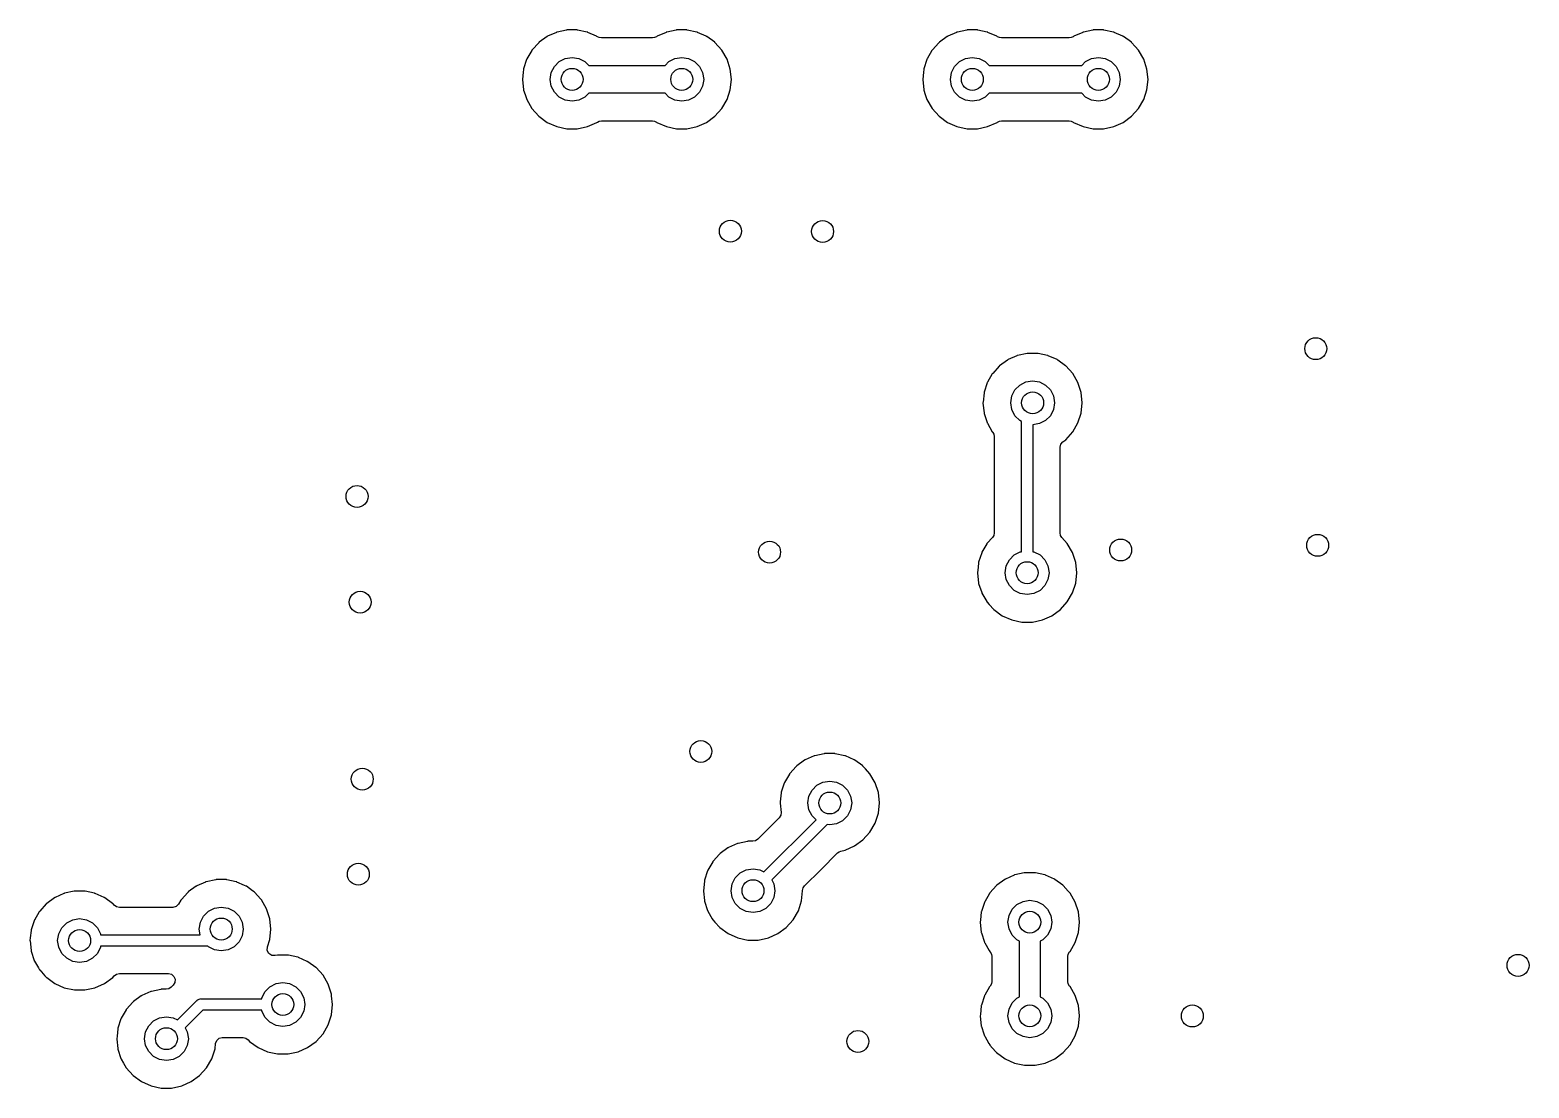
# Model space of a CAD drawing. Extents: x 98 to 198, y -146.7 to -46.7.
# Drawn here: x 123.01 to 150.35, y -121.4 to -102.1 of the extents above; entities that cross this region are included whole.
import ezdxf

# ---------------------------------------------------------------- set-up
doc = ezdxf.new("R2010")
doc.units = 0
doc.layers.add('BLACK', color=7, linetype='CONTINUOUS')

msp = doc.modelspace()

# ---------------------------------------------------------------- linework, layer by layer
at = {"layer": 'BLACK', "linetype": 'CONTINUOUS'}
for p, q in [((132.442, -102.22), (132.299, -102.323)), ((132.447, -102.216), (132.442, -102.22)), ((132.442, -102.22), (132.442, -102.22)), ((132.453, -102.213), (132.447, -102.216)), ((132.614, -102.142), (132.453, -102.213)), ((132.453, -102.213), (132.453, -102.213)), ((132.62, -102.139), (132.614, -102.141)), ((132.614, -102.141), (132.614, -102.142)), ((132.627, -102.138), (132.62, -102.139)), ((132.799, -102.101), (132.627, -102.138)), ((132.627, -102.138), (132.627, -102.138)), ((132.805, -102.099), (132.799, -102.101)), ((132.799, -102.101), (132.799, -102.101)), ((132.995, -102.099), (132.805, -102.099)), ((133.001, -102.101), (132.995, -102.099)), ((133.173, -102.138), (133.001, -102.101)), ((133.001, -102.101), (133.001, -102.101)), ((133.18, -102.139), (133.173, -102.138)), ((133.173, -102.138), (133.173, -102.138)), ((133.186, -102.141), (133.18, -102.139)), ((133.186, -102.142), (133.186, -102.141)), ((133.347, -102.213), (133.186, -102.142)), ((133.353, -102.216), (133.347, -102.213)), ((133.361, -102.222), (133.353, -102.216)), ((133.396, -102.239), (133.361, -102.222)), ((133.434, -102.245), (133.396, -102.239)), ((134.366, -102.245), (133.434, -102.245)), ((134.404, -102.239), (134.366, -102.245)), ((134.439, -102.222), (134.404, -102.239)), ((134.447, -102.216), (134.439, -102.222)), ((134.453, -102.213), (134.447, -102.216)), ((134.614, -102.142), (134.453, -102.213)), ((134.453, -102.213), (134.453, -102.213)), ((134.62, -102.139), (134.614, -102.141)), ((134.614, -102.141), (134.614, -102.142)), ((134.627, -102.138), (134.62, -102.139)), ((134.799, -102.101), (134.627, -102.138)), ((134.627, -102.138), (134.627, -102.138)), ((134.805, -102.099), (134.799, -102.101)), ((134.799, -102.101), (134.799, -102.101)), ((134.995, -102.099), (134.805, -102.099)), ((135.001, -102.101), (134.995, -102.099)), ((135.173, -102.138), (135.001, -102.101)), ((135.001, -102.101), (135.001, -102.101)), ((135.18, -102.139), (135.173, -102.138)), ((135.173, -102.138), (135.173, -102.138)), ((135.186, -102.141), (135.18, -102.139)), ((135.186, -102.142), (135.186, -102.141)), ((135.347, -102.213), (135.186, -102.142)), ((135.353, -102.216), (135.347, -102.213)), ((135.358, -102.22), (135.353, -102.216)), ((135.501, -102.323), (135.358, -102.22)), ((135.358, -102.22), (135.358, -102.22)), ((139.742, -102.22), (139.599, -102.323)), ((139.747, -102.216), (139.742, -102.22)), ((139.742, -102.22), (139.742, -102.22)), ((139.753, -102.213), (139.747, -102.216)), ((139.914, -102.142), (139.753, -102.213)), ((139.753, -102.213), (139.753, -102.213)), ((139.92, -102.139), (139.914, -102.141)), ((139.914, -102.141), (139.914, -102.142)), ((139.927, -102.138), (139.92, -102.139)), ((140.099, -102.101), (139.927, -102.138)), ((139.927, -102.138), (139.927, -102.138)), ((140.105, -102.099), (140.099, -102.101)), ((140.099, -102.101), (140.099, -102.101)), ((140.295, -102.099), (140.105, -102.099)), ((140.301, -102.101), (140.295, -102.099)), ((140.473, -102.138), (140.301, -102.101)), ((140.301, -102.101), (140.301, -102.101)), ((140.48, -102.139), (140.473, -102.138)), ((140.473, -102.138), (140.473, -102.138)), ((140.486, -102.141), (140.48, -102.139)), ((140.486, -102.142), (140.486, -102.141)), ((140.647, -102.213), (140.486, -102.142)), ((140.653, -102.216), (140.647, -102.213)), ((140.661, -102.222), (140.653, -102.216)), ((140.696, -102.239), (140.661, -102.222)), ((140.734, -102.245), (140.696, -102.239)), ((141.966, -102.245), (140.734, -102.245)), ((142.004, -102.239), (141.966, -102.245)), ((142.039, -102.222), (142.004, -102.239)), ((142.047, -102.216), (142.039, -102.222)), ((142.053, -102.213), (142.047, -102.216)), ((142.214, -102.142), (142.053, -102.213)), ((142.053, -102.213), (142.053, -102.213)), ((142.22, -102.139), (142.214, -102.141)), ((142.214, -102.141), (142.214, -102.142)), ((142.227, -102.138), (142.22, -102.139)), ((142.399, -102.101), (142.227, -102.138)), ((142.227, -102.138), (142.227, -102.138)), ((142.405, -102.099), (142.399, -102.101)), ((142.399, -102.101), (142.399, -102.101)), ((142.595, -102.099), (142.405, -102.099)), ((142.601, -102.101), (142.595, -102.099)), ((142.773, -102.138), (142.601, -102.101)), ((142.601, -102.101), (142.601, -102.101)), ((142.78, -102.139), (142.773, -102.138)), ((142.773, -102.138), (142.773, -102.138)), ((142.786, -102.141), (142.78, -102.139)), ((142.786, -102.142), (142.786, -102.141)), ((142.947, -102.213), (142.786, -102.142)), ((142.953, -102.216), (142.947, -102.213)), ((142.958, -102.22), (142.953, -102.216)), ((143.101, -102.323), (142.958, -102.22)), ((142.958, -102.22), (142.958, -102.22)), ((132.164, -102.473), (132.076, -102.626)), ((132.167, -102.468), (132.164, -102.473)), ((132.164, -102.473), (132.164, -102.473)), ((132.172, -102.463), (132.167, -102.468)), ((132.29, -102.332), (132.172, -102.463)), ((132.172, -102.463), (132.172, -102.463)), ((132.294, -102.327), (132.29, -102.332)), ((132.29, -102.332), (132.29, -102.332)), ((132.299, -102.323), (132.294, -102.327)), ((132.299, -102.323), (132.299, -102.323)), ((135.506, -102.327), (135.501, -102.323)), ((135.501, -102.323), (135.501, -102.323)), ((135.633, -102.468), (135.506, -102.327)), ((135.727, -102.632), (135.633, -102.468)), ((139.464, -102.473), (139.376, -102.626)), ((139.467, -102.468), (139.464, -102.473)), ((139.464, -102.473), (139.464, -102.473)), ((139.472, -102.463), (139.467, -102.468)), ((139.59, -102.332), (139.472, -102.463)), ((139.472, -102.463), (139.472, -102.463)), ((139.594, -102.327), (139.59, -102.332)), ((139.59, -102.332), (139.59, -102.332)), ((139.599, -102.323), (139.594, -102.327)), ((139.599, -102.323), (139.599, -102.323)), ((143.106, -102.327), (143.101, -102.323)), ((143.101, -102.323), (143.101, -102.323)), ((143.171, -102.4), (143.106, -102.327)), ((143.233, -102.468), (143.171, -102.4)), ((143.327, -102.632), (143.233, -102.468)), ((132.016, -102.806), (132.014, -102.812)), ((132.014, -102.812), (132.014, -102.818)), ((132.071, -102.638), (132.016, -102.806)), ((132.016, -102.806), (132.016, -102.806)), ((132.073, -102.632), (132.071, -102.638)), ((132.071, -102.638), (132.071, -102.638)), ((132.076, -102.626), (132.073, -102.632)), ((132.076, -102.626), (132.076, -102.626)), ((132.52, -102.876), (132.576, -102.765)), ((132.576, -102.765), (132.665, -102.676)), ((132.665, -102.676), (132.776, -102.62)), ((132.776, -102.62), (132.9, -102.6)), ((132.9, -102.6), (133.024, -102.62)), ((133.024, -102.62), (133.135, -102.676)), ((133.135, -102.676), (133.205, -102.746)), ((133.205, -102.746), (134.595, -102.746)), ((134.595, -102.746), (134.665, -102.676)), ((134.665, -102.676), (134.776, -102.62)), ((134.776, -102.62), (134.9, -102.6)), ((134.9, -102.6), (135.024, -102.62)), ((135.024, -102.62), (135.135, -102.676)), ((135.135, -102.676), (135.224, -102.765)), ((135.224, -102.765), (135.28, -102.876)), ((135.786, -102.812), (135.727, -102.632)), ((135.805, -103), (135.786, -102.812)), ((139.316, -102.806), (139.314, -102.812)), ((139.314, -102.812), (139.314, -102.818)), ((139.371, -102.638), (139.316, -102.806)), ((139.316, -102.806), (139.316, -102.806)), ((139.373, -102.632), (139.371, -102.638)), ((139.371, -102.638), (139.371, -102.638)), ((139.376, -102.626), (139.373, -102.632)), ((139.376, -102.626), (139.376, -102.626)), ((139.82, -102.876), (139.876, -102.765)), ((139.876, -102.765), (139.965, -102.676)), ((139.965, -102.676), (140.076, -102.62)), ((140.076, -102.62), (140.2, -102.6)), ((140.2, -102.6), (140.324, -102.62)), ((140.324, -102.62), (140.435, -102.676)), ((140.435, -102.676), (140.505, -102.746)), ((140.505, -102.746), (142.195, -102.746)), ((142.195, -102.746), (142.265, -102.676)), ((142.265, -102.676), (142.376, -102.62)), ((142.376, -102.62), (142.5, -102.6)), ((142.5, -102.6), (142.624, -102.62)), ((142.624, -102.62), (142.735, -102.676)), ((142.735, -102.676), (142.824, -102.765)), ((142.824, -102.765), (142.88, -102.876)), ((143.386, -102.812), (143.327, -102.632)), ((143.405, -103), (143.386, -102.812)), ((132.008, -102.869), (131.995, -103)), ((131.995, -103), (131.995, -103.006)), ((131.995, -103.006), (132.014, -103.182)), ((132.014, -102.818), (132.008, -102.869)), ((132.014, -102.818), (132.014, -102.818)), ((132.5, -103), (132.52, -102.876)), ((132.52, -103.124), (132.5, -103)), ((135.28, -102.876), (135.3, -103)), ((135.3, -103), (135.28, -103.124)), ((135.786, -103.188), (135.805, -103)), ((139.308, -102.869), (139.295, -103)), ((139.295, -103), (139.295, -103.006)), ((139.295, -103.006), (139.314, -103.182)), ((139.314, -102.818), (139.308, -102.869)), ((139.314, -102.818), (139.314, -102.818)), ((139.8, -103), (139.82, -102.876)), ((139.82, -103.124), (139.8, -103)), ((142.88, -102.876), (142.9, -103)), ((142.9, -103), (142.88, -103.124)), ((143.386, -103.188), (143.405, -103)), ((132.014, -103.182), (132.014, -103.182)), ((132.014, -103.182), (132.014, -103.188)), ((132.014, -103.188), (132.016, -103.194)), ((132.016, -103.194), (132.016, -103.194)), ((132.016, -103.194), (132.043, -103.275)), ((132.043, -103.275), (132.073, -103.368)), ((132.576, -103.235), (132.52, -103.124)), ((132.665, -103.324), (132.576, -103.235)), ((132.776, -103.38), (132.665, -103.324)), ((133.135, -103.324), (133.024, -103.38)), ((133.205, -103.254), (133.135, -103.324)), ((134.595, -103.254), (133.205, -103.254)), ((134.665, -103.324), (134.595, -103.254)), ((134.776, -103.38), (134.665, -103.324)), ((135.135, -103.324), (135.024, -103.38)), ((135.224, -103.235), (135.135, -103.324)), ((135.28, -103.124), (135.224, -103.235)), ((135.727, -103.368), (135.786, -103.188)), ((139.314, -103.182), (139.314, -103.182)), ((139.314, -103.182), (139.314, -103.188)), ((139.314, -103.188), (139.316, -103.194)), ((139.316, -103.194), (139.316, -103.194)), ((139.316, -103.194), (139.343, -103.275)), ((139.343, -103.275), (139.373, -103.368)), ((139.876, -103.235), (139.82, -103.124)), ((139.965, -103.324), (139.876, -103.235)), ((140.076, -103.38), (139.965, -103.324)), ((140.435, -103.324), (140.324, -103.38)), ((140.505, -103.254), (140.435, -103.324)), ((142.195, -103.254), (140.505, -103.254)), ((142.265, -103.324), (142.195, -103.254)), ((142.376, -103.38), (142.265, -103.324)), ((142.735, -103.324), (142.624, -103.38)), ((142.824, -103.235), (142.735, -103.324)), ((142.88, -103.124), (142.824, -103.235)), ((143.327, -103.368), (143.386, -103.188)), ((132.073, -103.368), (132.167, -103.532)), ((132.167, -103.532), (132.294, -103.673)), ((132.9, -103.4), (132.776, -103.38)), ((133.024, -103.38), (132.9, -103.4)), ((134.9, -103.4), (134.776, -103.38)), ((135.024, -103.38), (134.9, -103.4)), ((135.506, -103.673), (135.633, -103.532)), ((135.633, -103.532), (135.727, -103.368)), ((139.373, -103.368), (139.467, -103.532)), ((139.467, -103.532), (139.594, -103.673)), ((140.2, -103.4), (140.076, -103.38)), ((140.324, -103.38), (140.2, -103.4)), ((142.5, -103.4), (142.376, -103.38)), ((142.624, -103.38), (142.5, -103.4)), ((143.106, -103.673), (143.233, -103.532)), ((143.233, -103.532), (143.327, -103.368)), ((132.294, -103.673), (132.447, -103.784)), ((132.447, -103.784), (132.62, -103.861)), ((132.62, -103.861), (132.805, -103.9)), ((132.805, -103.9), (132.988, -103.9)), ((132.988, -103.9), (132.995, -103.9)), ((132.995, -103.9), (133.18, -103.861)), ((133.18, -103.861), (133.353, -103.784)), ((133.353, -103.784), (133.361, -103.778)), ((133.361, -103.778), (133.396, -103.761)), ((133.396, -103.761), (133.434, -103.754)), ((133.434, -103.754), (134.366, -103.754)), ((134.366, -103.754), (134.404, -103.761)), ((134.404, -103.761), (134.439, -103.778)), ((134.439, -103.778), (134.447, -103.784)), ((134.447, -103.784), (134.62, -103.861)), ((134.62, -103.861), (134.805, -103.9)), ((134.805, -103.9), (134.988, -103.9)), ((134.988, -103.9), (134.995, -103.9)), ((134.995, -103.9), (135.18, -103.861)), ((135.18, -103.861), (135.353, -103.784)), ((135.353, -103.784), (135.506, -103.673)), ((139.594, -103.673), (139.747, -103.784)), ((139.747, -103.784), (139.92, -103.861)), ((139.92, -103.861), (140.105, -103.9)), ((140.105, -103.9), (140.288, -103.9)), ((140.288, -103.9), (140.295, -103.9)), ((140.295, -103.9), (140.48, -103.861)), ((140.48, -103.861), (140.653, -103.784)), ((140.653, -103.784), (140.661, -103.778)), ((140.661, -103.778), (140.696, -103.761)), ((140.696, -103.761), (140.734, -103.754)), ((140.734, -103.754), (141.966, -103.754)), ((141.966, -103.754), (142.004, -103.761)), ((142.004, -103.761), (142.039, -103.778)), ((142.039, -103.778), (142.047, -103.784)), ((142.047, -103.784), (142.22, -103.861)), ((142.22, -103.861), (142.405, -103.9)), ((142.405, -103.9), (142.588, -103.9)), ((142.588, -103.9), (142.595, -103.9)), ((142.595, -103.9), (142.78, -103.861)), ((142.78, -103.861), (142.953, -103.784)), ((142.953, -103.784), (143.106, -103.673)), ((141.199, -108.001), (141.027, -108.038)), ((141.205, -107.999), (141.199, -108.001)), ((141.199, -108.001), (141.199, -108.001)), ((141.395, -107.999), (141.205, -107.999)), ((141.401, -108.001), (141.395, -107.999)), ((141.573, -108.038), (141.401, -108.001)), ((141.401, -108.001), (141.401, -108.001)), ((140.69, -108.232), (140.572, -108.363)), ((140.694, -108.227), (140.69, -108.232)), ((140.69, -108.232), (140.69, -108.232)), ((140.699, -108.223), (140.694, -108.227)), ((140.842, -108.12), (140.699, -108.223)), ((140.699, -108.223), (140.699, -108.223)), ((140.847, -108.116), (140.842, -108.12)), ((140.842, -108.12), (140.842, -108.12)), ((140.853, -108.113), (140.847, -108.116)), ((141.014, -108.042), (140.853, -108.113)), ((140.853, -108.113), (140.853, -108.113)), ((141.02, -108.039), (141.014, -108.041)), ((141.014, -108.041), (141.014, -108.042)), ((141.027, -108.038), (141.02, -108.039)), ((141.027, -108.038), (141.027, -108.038)), ((141.58, -108.039), (141.573, -108.038)), ((141.573, -108.038), (141.573, -108.038)), ((141.586, -108.041), (141.58, -108.039)), ((141.586, -108.042), (141.586, -108.041)), ((141.747, -108.113), (141.586, -108.042)), ((141.753, -108.116), (141.747, -108.113)), ((141.758, -108.12), (141.753, -108.116)), ((141.901, -108.223), (141.758, -108.12)), ((141.758, -108.12), (141.758, -108.12)), ((141.906, -108.227), (141.901, -108.223)), ((141.901, -108.223), (141.901, -108.223)), ((142.033, -108.368), (141.906, -108.227)), ((140.471, -108.538), (140.416, -108.706)), ((140.473, -108.532), (140.471, -108.538)), ((140.471, -108.538), (140.471, -108.538)), ((140.476, -108.526), (140.473, -108.532)), ((140.564, -108.373), (140.476, -108.526)), ((140.476, -108.526), (140.476, -108.526)), ((140.567, -108.368), (140.564, -108.373)), ((140.564, -108.373), (140.564, -108.373)), ((140.572, -108.363), (140.567, -108.368)), ((140.572, -108.363), (140.572, -108.363)), ((141.065, -108.576), (141.176, -108.52)), ((141.176, -108.52), (141.3, -108.5)), ((141.3, -108.5), (141.424, -108.52)), ((141.424, -108.52), (141.535, -108.576)), ((142.127, -108.532), (142.033, -108.368)), ((142.186, -108.712), (142.127, -108.532)), ((140.414, -108.718), (140.396, -108.886)), ((140.416, -108.706), (140.414, -108.712)), ((140.414, -108.712), (140.414, -108.718)), ((140.414, -108.718), (140.414, -108.718)), ((140.416, -108.706), (140.416, -108.706)), ((140.9, -108.9), (140.92, -108.776)), ((140.92, -108.776), (140.976, -108.665)), ((140.976, -108.665), (141.065, -108.576)), ((141.535, -108.576), (141.624, -108.665)), ((141.624, -108.665), (141.68, -108.776)), ((141.68, -108.776), (141.7, -108.9)), ((142.205, -108.9), (142.186, -108.712)), ((140.396, -108.886), (140.395, -108.9)), ((140.395, -108.9), (140.395, -108.906)), ((140.395, -108.906), (140.414, -109.082)), ((140.414, -109.082), (140.414, -109.082)), ((140.414, -109.082), (140.414, -109.088)), ((140.414, -109.088), (140.416, -109.094)), ((140.416, -109.094), (140.416, -109.094)), ((140.416, -109.094), (140.471, -109.262)), ((140.92, -109.024), (140.9, -108.9)), ((140.976, -109.135), (140.92, -109.024)), ((141.68, -109.024), (141.624, -109.135)), ((141.7, -108.9), (141.68, -109.024)), ((142.127, -109.268), (142.186, -109.088)), ((142.186, -109.088), (142.205, -108.9)), ((140.471, -109.262), (140.473, -109.268)), ((140.473, -109.268), (140.476, -109.274)), ((140.476, -109.274), (140.476, -109.274)), ((140.476, -109.274), (140.564, -109.427)), ((141.065, -109.224), (140.976, -109.135)), ((141.098, -109.241), (141.065, -109.224)), ((141.098, -111.616), (141.098, -109.241)), ((141.424, -109.28), (141.302, -109.3)), ((141.302, -109.3), (141.302, -111.616)), ((141.535, -109.224), (141.424, -109.28)), ((141.624, -109.135), (141.535, -109.224)), ((142.033, -109.432), (142.127, -109.268)), ((140.564, -109.427), (140.564, -109.427)), ((140.564, -109.427), (140.567, -109.432)), ((140.567, -109.432), (140.572, -109.437)), ((140.572, -109.437), (140.574, -109.44)), ((140.574, -109.44), (140.592, -109.475)), ((140.592, -109.475), (140.598, -109.513)), ((140.598, -109.513), (140.598, -111.275)), ((141.816, -109.655), (141.853, -109.611)), ((141.853, -109.611), (141.906, -109.573)), ((141.906, -109.573), (142.033, -109.432)), ((141.802, -109.711), (141.816, -109.655)), ((141.802, -111.275), (141.802, -109.711)), ((140.598, -111.275), (140.59, -111.32)), ((141.81, -111.32), (141.802, -111.275)), ((140.464, -111.473), (140.376, -111.626)), ((140.467, -111.468), (140.464, -111.473)), ((140.464, -111.473), (140.464, -111.473)), ((140.472, -111.463), (140.467, -111.468)), ((140.566, -111.358), (140.472, -111.463)), ((140.472, -111.463), (140.472, -111.463)), ((140.59, -111.32), (140.566, -111.358)), ((141.834, -111.358), (141.81, -111.32)), ((141.933, -111.468), (141.834, -111.358)), ((142.027, -111.632), (141.933, -111.468)), ((140.314, -111.818), (140.305, -111.9)), ((140.316, -111.806), (140.314, -111.812)), ((140.314, -111.812), (140.314, -111.818)), ((140.314, -111.818), (140.314, -111.818)), ((140.371, -111.638), (140.316, -111.806)), ((140.316, -111.806), (140.316, -111.806)), ((140.373, -111.632), (140.371, -111.638)), ((140.371, -111.638), (140.371, -111.638)), ((140.376, -111.626), (140.373, -111.632)), ((140.376, -111.626), (140.376, -111.626)), ((140.82, -111.876), (140.876, -111.765)), ((140.876, -111.765), (140.965, -111.676)), ((140.965, -111.676), (141.076, -111.62)), ((141.076, -111.62), (141.098, -111.616)), ((141.302, -111.616), (141.324, -111.62)), ((141.324, -111.62), (141.435, -111.676)), ((141.435, -111.676), (141.524, -111.765)), ((141.524, -111.765), (141.58, -111.876)), ((142.086, -111.812), (142.027, -111.632)), ((142.105, -112), (142.086, -111.812)), ((140.305, -111.9), (140.295, -112)), ((140.295, -112), (140.295, -112.006)), ((140.295, -112.006), (140.314, -112.182)), ((140.8, -112), (140.82, -111.876)), ((140.82, -112.124), (140.8, -112)), ((141.58, -111.876), (141.6, -112)), ((141.6, -112), (141.58, -112.124)), ((142.086, -112.188), (142.105, -112)), ((140.314, -112.182), (140.314, -112.182)), ((140.314, -112.182), (140.314, -112.188)), ((140.314, -112.188), (140.316, -112.194)), ((140.316, -112.194), (140.316, -112.194)), ((140.316, -112.194), (140.371, -112.362)), ((140.371, -112.362), (140.373, -112.368)), ((140.373, -112.368), (140.376, -112.374)), ((140.376, -112.374), (140.376, -112.374)), ((140.376, -112.374), (140.464, -112.526)), ((140.876, -112.235), (140.82, -112.124)), ((140.965, -112.324), (140.876, -112.235)), ((141.076, -112.38), (140.965, -112.324)), ((141.2, -112.4), (141.076, -112.38)), ((141.324, -112.38), (141.2, -112.4)), ((141.435, -112.324), (141.324, -112.38)), ((141.524, -112.235), (141.435, -112.324)), ((141.58, -112.124), (141.524, -112.235)), ((141.933, -112.532), (142.027, -112.368)), ((142.027, -112.368), (142.086, -112.188)), ((140.464, -112.526), (140.467, -112.532)), ((140.467, -112.532), (140.472, -112.537)), ((140.472, -112.537), (140.472, -112.537)), ((140.472, -112.537), (140.507, -112.577)), ((140.507, -112.577), (140.594, -112.673)), ((141.806, -112.673), (141.933, -112.532)), ((140.594, -112.673), (140.747, -112.784)), ((140.747, -112.784), (140.92, -112.861)), ((140.92, -112.861), (141.105, -112.9)), ((141.105, -112.9), (141.288, -112.9)), ((141.288, -112.9), (141.295, -112.9)), ((141.295, -112.9), (141.48, -112.861)), ((141.48, -112.861), (141.653, -112.784)), ((141.653, -112.784), (141.806, -112.673)), ((137.314, -115.342), (137.153, -115.413)), ((137.32, -115.339), (137.314, -115.341)), ((137.314, -115.341), (137.314, -115.342)), ((137.327, -115.338), (137.32, -115.339)), ((137.499, -115.301), (137.327, -115.338)), ((137.327, -115.338), (137.327, -115.338)), ((137.505, -115.299), (137.499, -115.301)), ((137.499, -115.301), (137.499, -115.301)), ((137.695, -115.299), (137.505, -115.299)), ((137.701, -115.301), (137.695, -115.299)), ((137.873, -115.338), (137.701, -115.301)), ((137.701, -115.301), (137.701, -115.301)), ((137.88, -115.339), (137.873, -115.338)), ((137.873, -115.338), (137.873, -115.338)), ((137.886, -115.341), (137.88, -115.339)), ((137.886, -115.342), (137.886, -115.341)), ((138.047, -115.413), (137.886, -115.342)), ((136.872, -115.663), (136.867, -115.668)), ((136.99, -115.532), (136.872, -115.663)), ((136.872, -115.663), (136.872, -115.663)), ((136.994, -115.527), (136.99, -115.532)), ((136.99, -115.532), (136.99, -115.532)), ((136.999, -115.523), (136.994, -115.527)), ((137.142, -115.42), (136.999, -115.523)), ((136.999, -115.523), (136.999, -115.523)), ((137.147, -115.416), (137.142, -115.42)), ((137.142, -115.42), (137.142, -115.42)), ((137.153, -115.413), (137.147, -115.416)), ((137.153, -115.413), (137.153, -115.413)), ((138.053, -115.416), (138.047, -115.413)), ((138.058, -115.42), (138.053, -115.416)), ((138.201, -115.523), (138.058, -115.42)), ((138.058, -115.42), (138.058, -115.42)), ((138.206, -115.527), (138.201, -115.523)), ((138.201, -115.523), (138.201, -115.523)), ((138.21, -115.532), (138.206, -115.527)), ((138.251, -115.577), (138.21, -115.532)), ((138.21, -115.532), (138.21, -115.532)), ((138.333, -115.668), (138.251, -115.577)), ((136.771, -115.838), (136.716, -116.006)), ((136.773, -115.832), (136.771, -115.838)), ((136.771, -115.838), (136.771, -115.838)), ((136.776, -115.826), (136.773, -115.832)), ((136.864, -115.673), (136.776, -115.826)), ((136.776, -115.826), (136.776, -115.826)), ((136.867, -115.668), (136.864, -115.673)), ((136.864, -115.673), (136.864, -115.673)), ((137.276, -115.965), (137.365, -115.876)), ((137.365, -115.876), (137.476, -115.82)), ((137.476, -115.82), (137.6, -115.8)), ((137.6, -115.8), (137.724, -115.82)), ((137.724, -115.82), (137.835, -115.876)), ((137.835, -115.876), (137.924, -115.965)), ((138.427, -115.832), (138.333, -115.668)), ((138.486, -116.012), (138.427, -115.832)), ((136.697, -116.177), (136.695, -116.2)), ((136.695, -116.2), (136.695, -116.206)), ((136.695, -116.206), (136.713, -116.371)), ((136.714, -116.018), (136.697, -116.177)), ((136.716, -116.006), (136.714, -116.012)), ((136.714, -116.012), (136.714, -116.018)), ((136.714, -116.018), (136.714, -116.018)), ((136.716, -116.006), (136.716, -116.006)), ((137.2, -116.2), (137.22, -116.076)), ((137.22, -116.324), (137.2, -116.2)), ((137.22, -116.076), (137.276, -115.965)), ((137.924, -115.965), (137.98, -116.076)), ((137.98, -116.076), (138, -116.2)), ((138, -116.2), (137.98, -116.324)), ((138.505, -116.2), (138.486, -116.012)), ((138.486, -116.388), (138.505, -116.2)), ((136.677, -116.472), (136.285, -116.863)), ((136.706, -116.425), (136.677, -116.472)), ((136.713, -116.371), (136.706, -116.425)), ((137.276, -116.435), (137.22, -116.324)), ((137.349, -116.508), (137.276, -116.435)), ((137.924, -116.435), (137.835, -116.524)), ((137.98, -116.324), (137.924, -116.435)), ((138.427, -116.568), (138.486, -116.388)), ((136.399, -117.458), (137.349, -116.508)), ((137.551, -116.592), (136.542, -117.601)), ((137.6, -116.6), (137.551, -116.592)), ((137.724, -116.58), (137.6, -116.6)), ((137.835, -116.524), (137.724, -116.58)), ((138.206, -116.873), (138.333, -116.732)), ((138.333, -116.732), (138.427, -116.568)), ((135.742, -117.02), (135.599, -117.123)), ((135.747, -117.016), (135.742, -117.02)), ((135.742, -117.02), (135.742, -117.02)), ((135.753, -117.013), (135.747, -117.016)), ((135.914, -116.942), (135.753, -117.013)), ((135.753, -117.013), (135.753, -117.013)), ((135.92, -116.939), (135.914, -116.941)), ((135.914, -116.941), (135.914, -116.942)), ((135.927, -116.938), (135.92, -116.939)), ((136.099, -116.901), (135.927, -116.938)), ((135.927, -116.938), (135.927, -116.938)), ((136.105, -116.899), (136.099, -116.901)), ((136.099, -116.901), (136.099, -116.901)), ((136.198, -116.899), (136.105, -116.899)), ((136.245, -116.89), (136.198, -116.899)), ((136.285, -116.863), (136.245, -116.89)), ((137.88, -117.061), (138.053, -116.984)), ((138.053, -116.984), (138.206, -116.873)), ((135.464, -117.273), (135.376, -117.426)), ((135.467, -117.268), (135.464, -117.273)), ((135.464, -117.273), (135.464, -117.273)), ((135.472, -117.263), (135.467, -117.268)), ((135.59, -117.132), (135.472, -117.263)), ((135.472, -117.263), (135.472, -117.263)), ((135.594, -117.127), (135.59, -117.132)), ((135.59, -117.132), (135.59, -117.132)), ((135.599, -117.123), (135.594, -117.127)), ((135.599, -117.123), (135.599, -117.123)), ((137.435, -117.417), (137.74, -117.111)), ((137.74, -117.111), (137.769, -117.09)), ((137.769, -117.09), (137.802, -117.078)), ((137.802, -117.078), (137.88, -117.061)), ((135.371, -117.438), (135.316, -117.606)), ((135.373, -117.432), (135.371, -117.438)), ((135.371, -117.438), (135.371, -117.438)), ((135.376, -117.426), (135.373, -117.432)), ((135.376, -117.426), (135.376, -117.426)), ((135.82, -117.676), (135.876, -117.565)), ((135.876, -117.565), (135.965, -117.476)), ((135.965, -117.476), (136.076, -117.42)), ((136.076, -117.42), (136.2, -117.4)), ((136.2, -117.4), (136.324, -117.42)), ((136.324, -117.42), (136.399, -117.458)), ((137.141, -117.71), (137.435, -117.417)), ((140.964, -117.517), (140.803, -117.589)), ((140.97, -117.514), (140.964, -117.517)), ((140.964, -117.517), (140.964, -117.517)), ((140.977, -117.513), (140.97, -117.514)), ((141.149, -117.476), (140.977, -117.513)), ((140.977, -117.513), (140.977, -117.513)), ((141.155, -117.475), (141.149, -117.476)), ((141.149, -117.476), (141.149, -117.476)), ((141.345, -117.475), (141.155, -117.475)), ((141.351, -117.476), (141.345, -117.475)), ((141.523, -117.513), (141.351, -117.476)), ((141.351, -117.476), (141.351, -117.476)), ((141.53, -117.514), (141.523, -117.513)), ((141.523, -117.513), (141.523, -117.513)), ((141.536, -117.517), (141.53, -117.514)), ((141.697, -117.589), (141.536, -117.517)), ((141.536, -117.517), (141.536, -117.517)), ((123.631, -117.851), (123.47, -117.923)), ((123.637, -117.849), (123.631, -117.851)), ((123.631, -117.851), (123.631, -117.851)), ((123.643, -117.847), (123.637, -117.849)), ((123.815, -117.811), (123.643, -117.847)), ((123.643, -117.847), (123.643, -117.847)), ((123.822, -117.809), (123.815, -117.811)), ((123.815, -117.811), (123.815, -117.811)), ((124.011, -117.809), (123.822, -117.809)), ((124.017, -117.811), (124.011, -117.809)), ((124.19, -117.847), (124.017, -117.811)), ((124.017, -117.811), (124.017, -117.811)), ((124.196, -117.849), (124.19, -117.847)), ((124.19, -117.847), (124.19, -117.847)), ((124.202, -117.851), (124.196, -117.849)), ((124.363, -117.923), (124.202, -117.851)), ((124.202, -117.851), (124.202, -117.851)), ((125.89, -117.832), (125.772, -117.963)), ((125.894, -117.827), (125.89, -117.832)), ((125.89, -117.832), (125.89, -117.832)), ((125.899, -117.823), (125.894, -117.827)), ((126.042, -117.72), (125.899, -117.823)), ((125.899, -117.823), (125.899, -117.823)), ((126.047, -117.716), (126.042, -117.72)), ((126.042, -117.72), (126.042, -117.72)), ((126.053, -117.713), (126.047, -117.716)), ((126.214, -117.642), (126.053, -117.713)), ((126.053, -117.713), (126.053, -117.713)), ((126.22, -117.639), (126.214, -117.641)), ((126.214, -117.641), (126.214, -117.642)), ((126.227, -117.638), (126.22, -117.639)), ((126.399, -117.601), (126.227, -117.638)), ((126.227, -117.638), (126.227, -117.638)), ((126.405, -117.599), (126.399, -117.601)), ((126.399, -117.601), (126.399, -117.601)), ((126.595, -117.599), (126.405, -117.599)), ((126.601, -117.601), (126.595, -117.599)), ((126.773, -117.638), (126.601, -117.601)), ((126.601, -117.601), (126.601, -117.601)), ((126.78, -117.639), (126.773, -117.638)), ((126.773, -117.638), (126.773, -117.638)), ((126.786, -117.641), (126.78, -117.639)), ((126.786, -117.642), (126.786, -117.641)), ((126.923, -117.703), (126.786, -117.642)), ((126.953, -117.716), (126.923, -117.703)), ((126.958, -117.72), (126.953, -117.716)), ((127.069, -117.8), (126.958, -117.72)), ((126.958, -117.72), (126.958, -117.72)), ((127.101, -117.823), (127.069, -117.8)), ((127.106, -117.827), (127.101, -117.823)), ((127.101, -117.823), (127.101, -117.823)), ((127.11, -117.832), (127.106, -117.827)), ((127.217, -117.95), (127.11, -117.832)), ((127.11, -117.832), (127.11, -117.832)), ((135.3, -117.751), (135.295, -117.8)), ((135.295, -117.8), (135.295, -117.806)), ((135.295, -117.806), (135.314, -117.982)), ((135.314, -117.618), (135.3, -117.751)), ((135.316, -117.606), (135.314, -117.612)), ((135.314, -117.612), (135.314, -117.618)), ((135.314, -117.618), (135.314, -117.618)), ((135.316, -117.606), (135.316, -117.606)), ((135.8, -117.8), (135.82, -117.676)), ((135.82, -117.924), (135.8, -117.8)), ((136.542, -117.601), (136.58, -117.676)), ((136.58, -117.676), (136.6, -117.8)), ((136.6, -117.8), (136.58, -117.924)), ((137.086, -117.988), (137.105, -117.8)), ((137.105, -117.797), (137.114, -117.751)), ((137.105, -117.8), (137.105, -117.797)), ((137.114, -117.751), (137.141, -117.71)), ((140.514, -117.849), (140.426, -118.002)), ((140.517, -117.843), (140.514, -117.849)), ((140.514, -117.849), (140.514, -117.849)), ((140.522, -117.838), (140.517, -117.843)), ((140.64, -117.707), (140.522, -117.838)), ((140.522, -117.838), (140.522, -117.838)), ((140.644, -117.703), (140.64, -117.707)), ((140.64, -117.707), (140.64, -117.707)), ((140.649, -117.699), (140.644, -117.703)), ((140.792, -117.595), (140.649, -117.699)), ((140.649, -117.699), (140.649, -117.699)), ((140.797, -117.591), (140.792, -117.595)), ((140.792, -117.595), (140.792, -117.595)), ((140.803, -117.589), (140.797, -117.591)), ((140.803, -117.589), (140.803, -117.589)), ((141.703, -117.591), (141.697, -117.589)), ((141.708, -117.595), (141.703, -117.591)), ((141.851, -117.699), (141.708, -117.595)), ((141.708, -117.595), (141.708, -117.595)), ((141.856, -117.703), (141.851, -117.699)), ((141.851, -117.699), (141.851, -117.699)), ((141.86, -117.707), (141.856, -117.703)), ((141.949, -117.806), (141.86, -117.707)), ((141.86, -117.707), (141.86, -117.707)), ((141.983, -117.843), (141.949, -117.806)), ((142.077, -118.007), (141.983, -117.843)), ((123.306, -118.042), (123.188, -118.173)), ((123.311, -118.037), (123.306, -118.042)), ((123.306, -118.042), (123.306, -118.042)), ((123.316, -118.033), (123.311, -118.037)), ((123.458, -117.929), (123.316, -118.033)), ((123.316, -118.033), (123.316, -118.033)), ((123.459, -117.929), (123.458, -117.929)), ((123.464, -117.926), (123.459, -117.929)), ((123.47, -117.923), (123.464, -117.926)), ((123.47, -117.923), (123.47, -117.923)), ((124.369, -117.926), (124.363, -117.923)), ((124.374, -117.929), (124.369, -117.926)), ((124.517, -118.033), (124.374, -117.929)), ((124.374, -117.929), (124.374, -117.929)), ((124.522, -118.037), (124.517, -118.033)), ((124.517, -118.033), (124.517, -118.033)), ((124.527, -118.042), (124.522, -118.037)), ((124.549, -118.067), (124.527, -118.042)), ((124.527, -118.042), (124.527, -118.042)), ((124.591, -118.097), (124.549, -118.067)), ((124.641, -118.108), (124.591, -118.097)), ((125.615, -118.108), (124.641, -118.108)), ((125.677, -118.091), (125.615, -118.108)), ((125.723, -118.046), (125.677, -118.091)), ((125.764, -117.973), (125.723, -118.046)), ((125.767, -117.968), (125.764, -117.973)), ((125.764, -117.973), (125.764, -117.973)), ((125.772, -117.963), (125.767, -117.968)), ((125.772, -117.963), (125.772, -117.963)), ((126.265, -118.176), (126.376, -118.12)), ((126.376, -118.12), (126.5, -118.1)), ((126.5, -118.1), (126.624, -118.12)), ((126.624, -118.12), (126.735, -118.176)), ((127.233, -117.968), (127.217, -117.95)), ((127.327, -118.132), (127.233, -117.968)), ((135.314, -117.982), (135.314, -117.982)), ((135.314, -117.982), (135.314, -117.988)), ((135.314, -117.988), (135.316, -117.994)), ((135.316, -117.994), (135.316, -117.994)), ((135.316, -117.994), (135.371, -118.162)), ((135.876, -118.035), (135.82, -117.924)), ((135.965, -118.124), (135.876, -118.035)), ((136.076, -118.18), (135.965, -118.124)), ((136.435, -118.124), (136.324, -118.18)), ((136.524, -118.035), (136.435, -118.124)), ((136.58, -117.924), (136.524, -118.035)), ((137.027, -118.168), (137.086, -117.988)), ((140.421, -118.013), (140.366, -118.181)), ((140.423, -118.007), (140.421, -118.013)), ((140.421, -118.013), (140.421, -118.013)), ((140.426, -118.002), (140.423, -118.007)), ((140.426, -118.002), (140.426, -118.002)), ((140.926, -118.14), (141.015, -118.052)), ((141.015, -118.052), (141.126, -117.995)), ((141.126, -117.995), (141.25, -117.975)), ((141.25, -117.975), (141.374, -117.995)), ((141.374, -117.995), (141.485, -118.052)), ((141.485, -118.052), (141.574, -118.14)), ((142.136, -118.187), (142.077, -118.007)), ((123.087, -118.348), (123.033, -118.515)), ((123.089, -118.341), (123.087, -118.348)), ((123.087, -118.348), (123.087, -118.348)), ((123.093, -118.336), (123.089, -118.341)), ((123.181, -118.183), (123.093, -118.336)), ((123.093, -118.336), (123.093, -118.336)), ((123.184, -118.178), (123.181, -118.183)), ((123.181, -118.183), (123.181, -118.183)), ((123.188, -118.173), (123.184, -118.178)), ((123.188, -118.173), (123.188, -118.173)), ((123.593, -118.475), (123.681, -118.386)), ((123.681, -118.386), (123.793, -118.329)), ((123.793, -118.329), (123.916, -118.31)), ((123.916, -118.31), (124.04, -118.329)), ((124.04, -118.329), (124.152, -118.386)), ((124.152, -118.386), (124.24, -118.475)), ((126.1, -118.5), (126.12, -118.376)), ((126.12, -118.376), (126.176, -118.265)), ((126.176, -118.265), (126.265, -118.176)), ((126.735, -118.176), (126.824, -118.265)), ((126.824, -118.265), (126.88, -118.376)), ((126.88, -118.376), (126.9, -118.5)), ((127.386, -118.312), (127.327, -118.132)), ((127.405, -118.5), (127.386, -118.312)), ((135.371, -118.162), (135.373, -118.168)), ((135.373, -118.168), (135.376, -118.174)), ((135.376, -118.174), (135.376, -118.174)), ((135.376, -118.174), (135.456, -118.312)), ((135.456, -118.312), (135.467, -118.332)), ((135.467, -118.332), (135.472, -118.337)), ((135.472, -118.337), (135.472, -118.337)), ((135.472, -118.337), (135.506, -118.375)), ((135.506, -118.375), (135.594, -118.473)), ((136.2, -118.2), (136.076, -118.18)), ((136.324, -118.18), (136.2, -118.2)), ((136.806, -118.473), (136.933, -118.332)), ((136.933, -118.332), (137.027, -118.168)), ((140.349, -118.332), (140.345, -118.375)), ((140.345, -118.375), (140.345, -118.382)), ((140.345, -118.382), (140.364, -118.557)), ((140.364, -118.194), (140.349, -118.332)), ((140.366, -118.181), (140.364, -118.187)), ((140.364, -118.187), (140.364, -118.194)), ((140.364, -118.194), (140.364, -118.194)), ((140.366, -118.181), (140.366, -118.181)), ((140.85, -118.375), (140.87, -118.252)), ((140.87, -118.499), (140.85, -118.375)), ((140.87, -118.252), (140.926, -118.14)), ((141.574, -118.14), (141.63, -118.252)), ((141.63, -118.252), (141.65, -118.375)), ((141.65, -118.375), (141.63, -118.499)), ((142.155, -118.375), (142.136, -118.187)), ((142.136, -118.564), (142.155, -118.375)), ((123.016, -118.662), (123.011, -118.71)), ((123.03, -118.528), (123.016, -118.662)), ((123.031, -118.521), (123.03, -118.528)), ((123.03, -118.528), (123.03, -118.528)), ((123.033, -118.515), (123.031, -118.521)), ((123.033, -118.515), (123.033, -118.515)), ((123.516, -118.71), (123.536, -118.586)), ((123.536, -118.586), (123.593, -118.475)), ((124.24, -118.475), (124.297, -118.586)), ((124.297, -118.586), (124.3, -118.608)), ((124.3, -118.608), (126.117, -118.608)), ((126.117, -118.608), (126.1, -118.5)), ((126.88, -118.624), (126.824, -118.735)), ((126.9, -118.5), (126.88, -118.624)), ((127.386, -118.688), (127.405, -118.5)), ((135.594, -118.473), (135.747, -118.584)), ((135.747, -118.584), (135.92, -118.661)), ((135.92, -118.661), (136.105, -118.7)), ((136.295, -118.7), (136.48, -118.661)), ((136.48, -118.661), (136.653, -118.584)), ((136.653, -118.584), (136.806, -118.473)), ((140.364, -118.557), (140.364, -118.557)), ((140.364, -118.557), (140.364, -118.564)), ((140.364, -118.564), (140.366, -118.57)), ((140.366, -118.57), (140.366, -118.57)), ((140.366, -118.57), (140.421, -118.738)), ((140.926, -118.611), (140.87, -118.499)), ((141.015, -118.699), (140.926, -118.611)), ((141.574, -118.611), (141.485, -118.699)), ((141.63, -118.499), (141.574, -118.611)), ((142.077, -118.744), (142.136, -118.564)), ((123.011, -118.71), (123.012, -118.716)), ((123.012, -118.716), (123.03, -118.892)), ((123.03, -118.892), (123.03, -118.892)), ((123.03, -118.892), (123.031, -118.898)), ((123.031, -118.898), (123.033, -118.904)), ((123.033, -118.904), (123.033, -118.904)), ((123.033, -118.904), (123.087, -119.072)), ((123.536, -118.833), (123.516, -118.71)), ((123.593, -118.945), (123.536, -118.833)), ((123.681, -119.033), (123.593, -118.945)), ((124.24, -118.945), (124.152, -119.033)), ((124.297, -118.833), (124.24, -118.945)), ((124.3, -118.811), (124.297, -118.833)), ((126.253, -118.811), (124.3, -118.811)), ((126.265, -118.824), (126.253, -118.811)), ((126.376, -118.88), (126.265, -118.824)), ((126.5, -118.9), (126.376, -118.88)), ((126.624, -118.88), (126.5, -118.9)), ((126.735, -118.824), (126.624, -118.88)), ((126.824, -118.735), (126.735, -118.824)), ((127.338, -118.89), (127.341, -118.826)), ((127.367, -118.947), (127.338, -118.89)), ((127.341, -118.826), (127.386, -118.688)), ((136.105, -118.7), (136.288, -118.7)), ((136.288, -118.7), (136.295, -118.7)), ((140.421, -118.738), (140.423, -118.744)), ((140.423, -118.744), (140.426, -118.749)), ((140.426, -118.749), (140.426, -118.749)), ((140.426, -118.749), (140.508, -118.892)), ((140.508, -118.892), (140.517, -118.908)), ((140.517, -118.908), (140.522, -118.913)), ((140.522, -118.913), (140.522, -118.913)), ((140.522, -118.913), (140.527, -118.918)), ((140.527, -118.918), (140.551, -118.957)), ((141.059, -118.722), (141.015, -118.699)), ((141.059, -119.736), (141.059, -118.722)), ((141.485, -118.699), (141.44, -118.722)), ((141.44, -118.722), (141.44, -119.736)), ((141.949, -118.957), (141.973, -118.918)), ((141.973, -118.918), (141.983, -118.908)), ((141.983, -118.908), (142.077, -118.744)), ((123.087, -119.072), (123.089, -119.078)), ((123.089, -119.078), (123.093, -119.084)), ((123.093, -119.084), (123.093, -119.084)), ((123.093, -119.084), (123.165, -119.208)), ((123.165, -119.208), (123.184, -119.242)), ((123.793, -119.09), (123.681, -119.033)), ((123.916, -119.11), (123.793, -119.09)), ((124.04, -119.09), (123.916, -119.11)), ((124.152, -119.033), (124.04, -119.09)), ((127.421, -118.982), (127.367, -118.947)), ((127.485, -118.985), (127.421, -118.982)), ((127.523, -118.977), (127.485, -118.985)), ((127.529, -118.976), (127.523, -118.977)), ((127.523, -118.977), (127.523, -118.977)), ((127.718, -118.976), (127.529, -118.976)), ((127.725, -118.977), (127.718, -118.976)), ((127.897, -119.014), (127.725, -118.977)), ((127.725, -118.977), (127.725, -118.977)), ((127.903, -119.015), (127.897, -119.014)), ((127.897, -119.014), (127.897, -119.014)), ((127.909, -119.018), (127.903, -119.015)), ((128.07, -119.09), (127.909, -119.018)), ((127.909, -119.018), (127.909, -119.018)), ((128.076, -119.092), (128.07, -119.09)), ((128.082, -119.096), (128.076, -119.092)), ((128.224, -119.2), (128.082, -119.096)), ((128.082, -119.096), (128.082, -119.096)), ((128.229, -119.204), (128.224, -119.2)), ((128.224, -119.2), (128.224, -119.2)), ((128.356, -119.344), (128.229, -119.204)), ((140.551, -118.957), (140.559, -119.001)), ((140.559, -119.001), (140.559, -119.457)), ((141.941, -119.001), (141.949, -118.957)), ((141.941, -119.457), (141.941, -119.001)), ((123.184, -119.242), (123.188, -119.247)), ((123.188, -119.247), (123.188, -119.247)), ((123.188, -119.247), (123.284, -119.353)), ((123.284, -119.353), (123.311, -119.383)), ((123.311, -119.383), (123.316, -119.386)), ((123.316, -119.386), (123.316, -119.386)), ((123.316, -119.386), (123.366, -119.423)), ((123.366, -119.423), (123.464, -119.494)), ((124.369, -119.494), (124.522, -119.383)), ((124.522, -119.383), (124.549, -119.353)), ((124.549, -119.353), (124.591, -119.323)), ((124.591, -119.323), (124.641, -119.312)), ((124.641, -119.312), (125.537, -119.312)), ((125.537, -119.312), (125.594, -119.325)), ((125.594, -119.325), (125.638, -119.363)), ((125.655, -119.474), (125.625, -119.524)), ((125.638, -119.363), (125.66, -119.416)), ((125.66, -119.416), (125.655, -119.474)), ((127.5, -119.496), (127.624, -119.476)), ((127.624, -119.476), (127.747, -119.496)), ((128.451, -119.508), (128.356, -119.344)), ((140.559, -119.457), (140.551, -119.501)), ((141.949, -119.501), (141.941, -119.457)), ((123.464, -119.494), (123.637, -119.571)), ((123.637, -119.571), (123.822, -119.61)), ((123.822, -119.61), (124.005, -119.61)), ((124.005, -119.61), (124.011, -119.61)), ((124.011, -119.61), (124.196, -119.571)), ((124.196, -119.571), (124.369, -119.494)), ((125.042, -119.72), (124.899, -119.823)), ((125.047, -119.716), (125.042, -119.72)), ((125.042, -119.72), (125.042, -119.72)), ((125.053, -119.713), (125.047, -119.716)), ((125.214, -119.642), (125.053, -119.713)), ((125.053, -119.713), (125.053, -119.713)), ((125.22, -119.639), (125.214, -119.641)), ((125.214, -119.641), (125.214, -119.642)), ((125.227, -119.638), (125.22, -119.639)), ((125.399, -119.601), (125.227, -119.638)), ((125.227, -119.638), (125.227, -119.638)), ((125.405, -119.599), (125.399, -119.601)), ((125.399, -119.601), (125.399, -119.601)), ((125.498, -119.599), (125.405, -119.599)), ((125.545, -119.59), (125.498, -119.599)), ((125.585, -119.563), (125.545, -119.59)), ((125.625, -119.524), (125.585, -119.563)), ((127.24, -119.775), (127.243, -119.753)), ((127.243, -119.753), (127.3, -119.641)), ((127.3, -119.641), (127.388, -119.553)), ((127.388, -119.553), (127.5, -119.496)), ((127.747, -119.496), (127.859, -119.553)), ((127.859, -119.553), (127.947, -119.641)), ((127.947, -119.641), (128.004, -119.753)), ((128.004, -119.753), (128.024, -119.876)), ((128.509, -119.688), (128.451, -119.508)), ((128.51, -119.695), (128.509, -119.688)), ((128.513, -119.72), (128.51, -119.695)), ((128.51, -119.695), (128.51, -119.695)), ((128.529, -119.876), (128.513, -119.72)), ((140.421, -119.72), (140.366, -119.888)), ((140.423, -119.714), (140.421, -119.72)), ((140.421, -119.72), (140.421, -119.72)), ((140.426, -119.709), (140.423, -119.714)), ((140.514, -119.556), (140.426, -119.709)), ((140.426, -119.709), (140.426, -119.709)), ((140.517, -119.55), (140.514, -119.556)), ((140.514, -119.556), (140.514, -119.556)), ((140.522, -119.545), (140.517, -119.55)), ((140.527, -119.54), (140.522, -119.545)), ((140.522, -119.545), (140.522, -119.545)), ((140.551, -119.501), (140.527, -119.54)), ((140.926, -119.847), (141.015, -119.759)), ((141.015, -119.759), (141.059, -119.736)), ((141.44, -119.736), (141.485, -119.759)), ((141.485, -119.759), (141.574, -119.847)), ((141.973, -119.54), (141.949, -119.501)), ((141.983, -119.55), (141.973, -119.54)), ((142.077, -119.714), (141.983, -119.55)), ((142.136, -119.894), (142.077, -119.714)), ((124.764, -119.973), (124.676, -120.126)), ((124.767, -119.968), (124.764, -119.973)), ((124.764, -119.973), (124.764, -119.973)), ((124.772, -119.963), (124.767, -119.968)), ((124.89, -119.832), (124.772, -119.963)), ((124.772, -119.963), (124.772, -119.963)), ((124.894, -119.827), (124.89, -119.832)), ((124.89, -119.832), (124.89, -119.832)), ((124.899, -119.823), (124.894, -119.827)), ((124.899, -119.823), (124.899, -119.823)), ((125.699, -120.158), (126.052, -119.805)), ((126.166, -119.978), (125.842, -120.301)), ((126.052, -119.805), (126.059, -119.801)), ((126.059, -119.801), (126.064, -119.794)), ((126.064, -119.794), (126.086, -119.787)), ((126.086, -119.787), (126.108, -119.776)), ((126.108, -119.776), (126.116, -119.777)), ((126.116, -119.777), (126.124, -119.775)), ((126.124, -119.775), (127.24, -119.775)), ((127.24, -119.978), (126.166, -119.978)), ((127.243, -120), (127.24, -119.978)), ((127.3, -120.112), (127.243, -120)), ((128.004, -120), (127.947, -120.112)), ((128.024, -119.876), (128.004, -120)), ((128.509, -120.065), (128.529, -119.876)), ((140.364, -119.901), (140.347, -120.058)), ((140.366, -119.888), (140.364, -119.894)), ((140.364, -119.894), (140.364, -119.901)), ((140.364, -119.901), (140.364, -119.901)), ((140.366, -119.888), (140.366, -119.888)), ((140.85, -120.082), (140.87, -119.959)), ((140.87, -119.959), (140.926, -119.847)), ((141.574, -119.847), (141.63, -119.959)), ((141.63, -119.959), (141.65, -120.082)), ((142.155, -120.082), (142.136, -119.894)), ((124.616, -120.306), (124.614, -120.312)), ((124.614, -120.312), (124.614, -120.318)), ((124.671, -120.138), (124.616, -120.306)), ((124.616, -120.306), (124.616, -120.306)), ((124.673, -120.132), (124.671, -120.138)), ((124.671, -120.138), (124.671, -120.138)), ((124.676, -120.126), (124.673, -120.132)), ((124.676, -120.126), (124.676, -120.126)), ((125.12, -120.376), (125.176, -120.265)), ((125.176, -120.265), (125.265, -120.176)), ((125.265, -120.176), (125.376, -120.12)), ((125.376, -120.12), (125.5, -120.1)), ((125.5, -120.1), (125.624, -120.12)), ((125.624, -120.12), (125.699, -120.158)), ((125.842, -120.301), (125.88, -120.376)), ((127.388, -120.2), (127.3, -120.112)), ((127.5, -120.257), (127.388, -120.2)), ((127.624, -120.276), (127.5, -120.257)), ((127.747, -120.257), (127.624, -120.276)), ((127.859, -120.2), (127.747, -120.257)), ((127.947, -120.112), (127.859, -120.2)), ((128.356, -120.409), (128.451, -120.245)), ((128.451, -120.245), (128.503, -120.082)), ((128.503, -120.082), (128.509, -120.065)), ((140.347, -120.058), (140.345, -120.082)), ((140.345, -120.082), (140.345, -120.089)), ((140.345, -120.089), (140.364, -120.264)), ((140.364, -120.264), (140.364, -120.264)), ((140.364, -120.264), (140.364, -120.271)), ((140.364, -120.271), (140.366, -120.277)), ((140.366, -120.277), (140.366, -120.277)), ((140.366, -120.277), (140.409, -120.409)), ((140.87, -120.206), (140.85, -120.082)), ((140.926, -120.318), (140.87, -120.206)), ((141.63, -120.206), (141.574, -120.318)), ((141.65, -120.082), (141.63, -120.206)), ((142.077, -120.451), (142.136, -120.271)), ((142.136, -120.271), (142.155, -120.082)), ((124.599, -120.456), (124.595, -120.5)), ((124.595, -120.5), (124.595, -120.506)), ((124.595, -120.506), (124.614, -120.682)), ((124.614, -120.318), (124.599, -120.456)), ((124.614, -120.318), (124.614, -120.318)), ((125.1, -120.5), (125.12, -120.376)), ((125.12, -120.624), (125.1, -120.5)), ((125.88, -120.376), (125.9, -120.5)), ((125.9, -120.5), (125.88, -120.624)), ((126.396, -120.59), (126.417, -120.533)), ((126.417, -120.533), (126.461, -120.493)), ((126.461, -120.493), (126.519, -120.479)), ((126.519, -120.479), (126.899, -120.479)), ((126.899, -120.479), (126.949, -120.489)), ((126.949, -120.489), (126.991, -120.52)), ((126.991, -120.52), (127.018, -120.549)), ((127.018, -120.549), (127.171, -120.661)), ((128.076, -120.661), (128.229, -120.549)), ((128.229, -120.549), (128.356, -120.409)), ((140.409, -120.409), (140.423, -120.451)), ((140.423, -120.451), (140.426, -120.456)), ((140.426, -120.456), (140.426, -120.456)), ((140.426, -120.456), (140.503, -120.59)), ((141.015, -120.406), (140.926, -120.318)), ((141.126, -120.463), (141.015, -120.406)), ((141.25, -120.482), (141.126, -120.463)), ((141.374, -120.463), (141.25, -120.482)), ((141.485, -120.406), (141.374, -120.463)), ((141.574, -120.318), (141.485, -120.406)), ((141.983, -120.615), (142.077, -120.451)), ((124.614, -120.682), (124.614, -120.682)), ((124.614, -120.682), (124.614, -120.688)), ((124.614, -120.688), (124.616, -120.694)), ((124.616, -120.694), (124.616, -120.694)), ((124.616, -120.694), (124.671, -120.862)), ((125.176, -120.735), (125.12, -120.624)), ((125.265, -120.824), (125.176, -120.735)), ((125.376, -120.88), (125.265, -120.824)), ((125.735, -120.824), (125.624, -120.88)), ((125.824, -120.735), (125.735, -120.824)), ((125.88, -120.624), (125.824, -120.735)), ((126.327, -120.868), (126.386, -120.688)), ((126.386, -120.688), (126.396, -120.59)), ((127.171, -120.661), (127.344, -120.738)), ((127.344, -120.738), (127.529, -120.777)), ((127.529, -120.777), (127.712, -120.777)), ((127.712, -120.777), (127.718, -120.777)), ((127.718, -120.777), (127.903, -120.738)), ((127.903, -120.738), (128.076, -120.661)), ((140.503, -120.59), (140.517, -120.615)), ((140.517, -120.615), (140.522, -120.62)), ((140.522, -120.62), (140.522, -120.62)), ((140.522, -120.62), (140.626, -120.735)), ((140.626, -120.735), (140.644, -120.755)), ((140.644, -120.755), (140.797, -120.867)), ((141.703, -120.867), (141.856, -120.755)), ((141.856, -120.755), (141.983, -120.615)), ((124.671, -120.862), (124.673, -120.868)), ((124.673, -120.868), (124.676, -120.874)), ((124.676, -120.874), (124.676, -120.874)), ((124.676, -120.874), (124.717, -120.945)), ((124.717, -120.945), (124.767, -121.032)), ((124.767, -121.032), (124.894, -121.173)), ((125.5, -120.9), (125.376, -120.88)), ((125.624, -120.88), (125.5, -120.9)), ((126.106, -121.173), (126.233, -121.032)), ((126.233, -121.032), (126.327, -120.868)), ((140.797, -120.867), (140.97, -120.944)), ((140.97, -120.944), (141.155, -120.983)), ((141.155, -120.983), (141.338, -120.983)), ((141.338, -120.983), (141.345, -120.983)), ((141.345, -120.983), (141.53, -120.944)), ((141.53, -120.944), (141.703, -120.867)), ((124.894, -121.173), (125.047, -121.284)), ((125.047, -121.284), (125.22, -121.361)), ((125.22, -121.361), (125.405, -121.4)), ((125.405, -121.4), (125.588, -121.4)), ((125.588, -121.4), (125.595, -121.4)), ((125.595, -121.4), (125.78, -121.361)), ((125.78, -121.361), (125.953, -121.284)), ((125.953, -121.284), (126.106, -121.173))]:
    msp.add_line(p, q, dxfattribs=at)
at = {"layer": 'BLACK'}
for centre in [(132.9, -103), (134.9, -103), (140.2, -103), (142.5, -103), (135.787, -105.769), (137.469, -105.775), (146.465, -107.912), (141.3, -108.9), (128.977, -110.608), (136.502, -111.624), (142.906, -111.585), (146.5, -111.5), (141.2, -112), (129.034, -112.537), (135.248, -115.26), (129.072, -115.765), (137.6, -116.2), (129, -117.5), (136.2, -117.8), (126.5, -118.5), (141.25, -118.375), (123.916, -118.71), (150.155, -119.163), (127.624, -119.876), (141.25, -120.082), (144.213, -120.085), (125.5, -120.5), (138.113, -120.55)]:
    msp.add_circle(centre, 0.2, dxfattribs=at)

doc.saveas('drawing.dxf')
